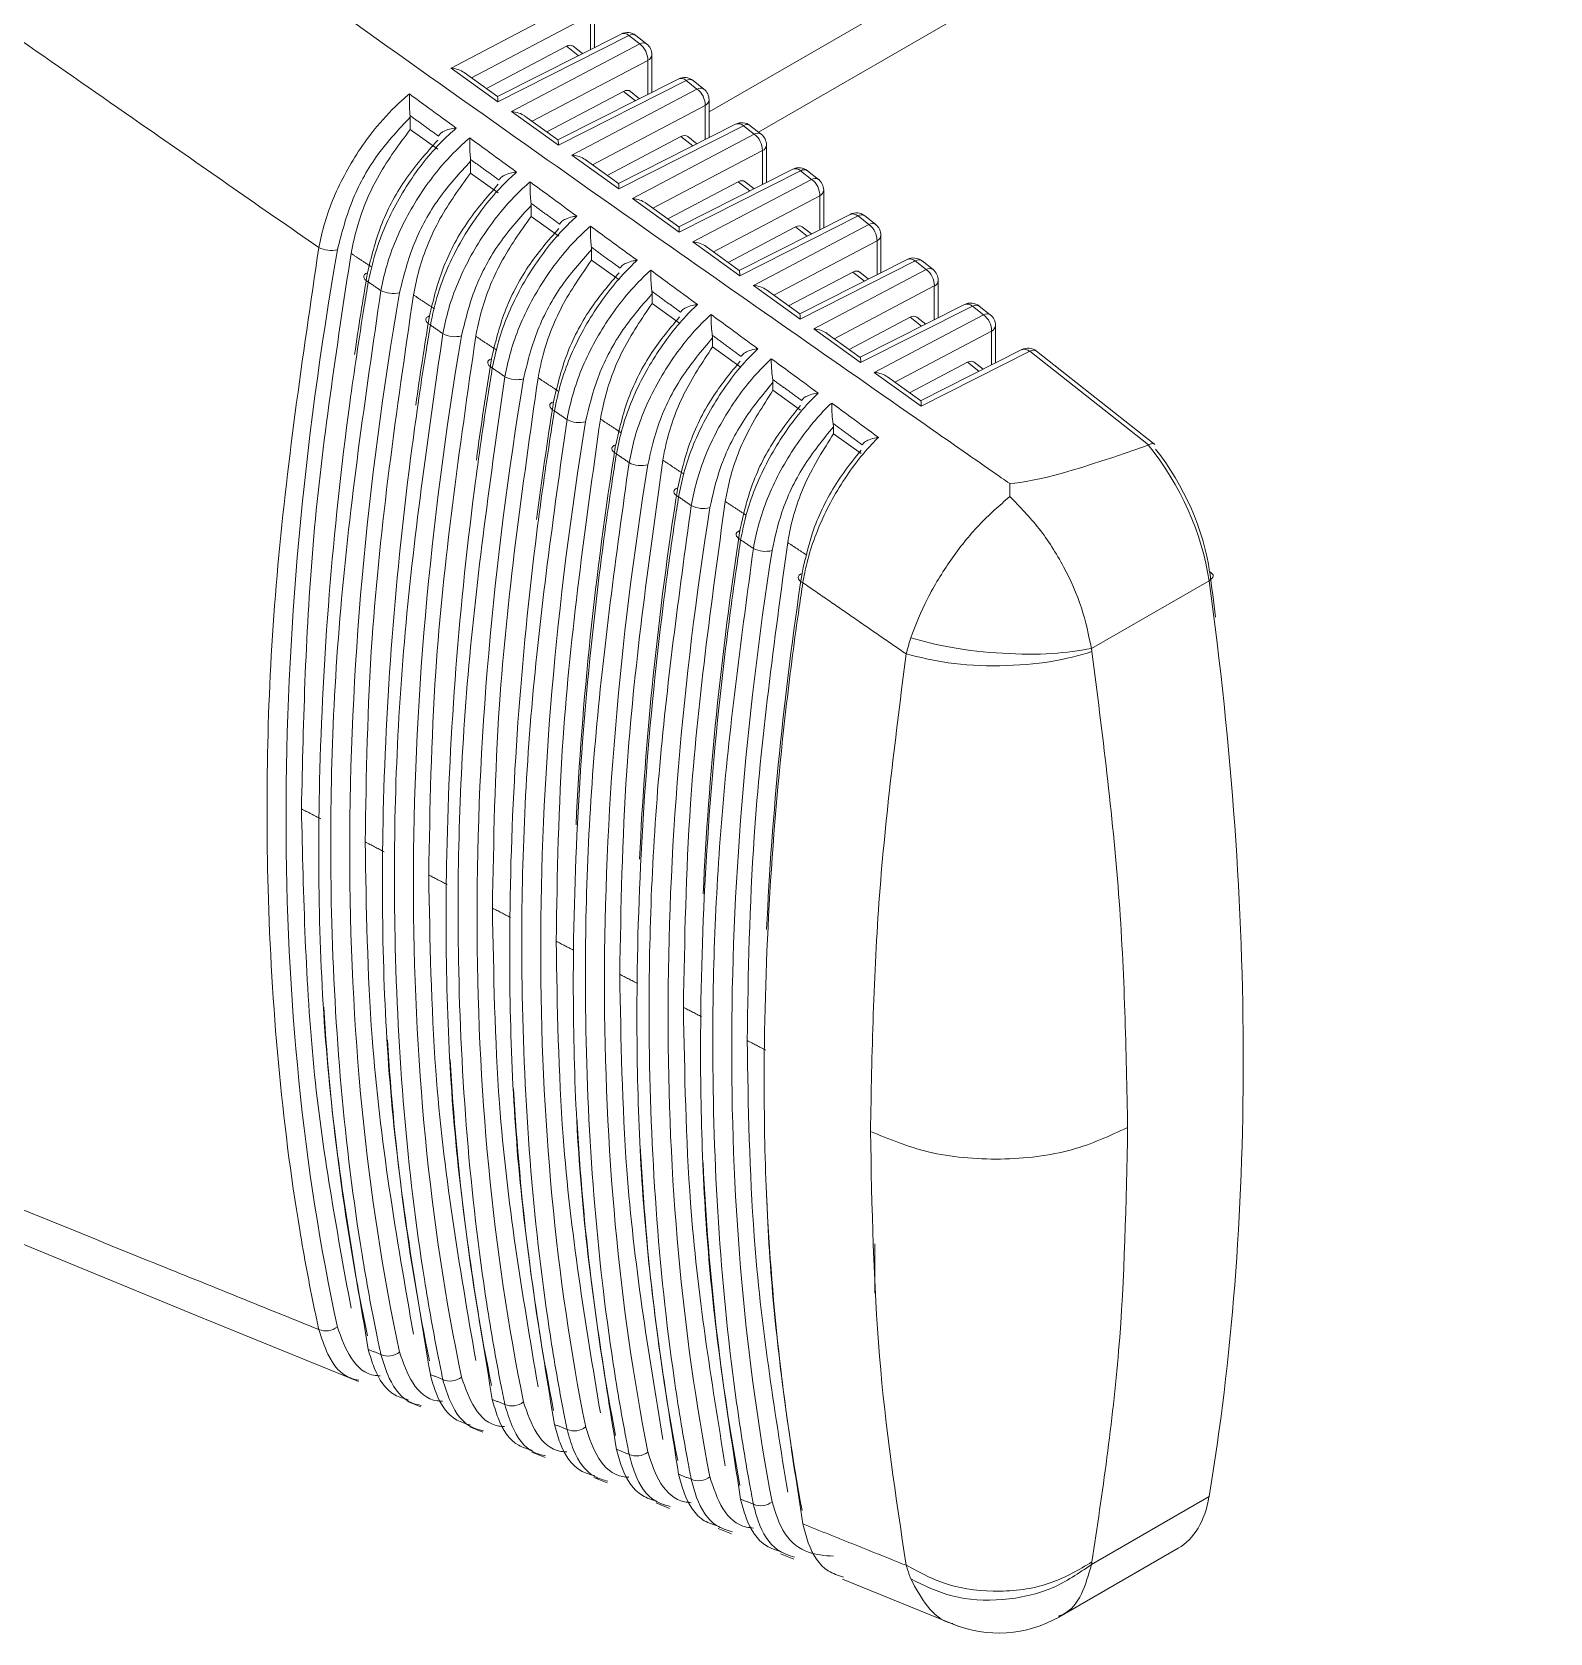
# Model space of a CAD drawing. Extents: x 2 to 136, y 1 to 99.
# Drawn here: x 17.004 to 18.105, y 10.064 to 11.225 of the extents above; entities that cross this region are included whole.
import ezdxf

# ---------------------------------------------------------------- set-up
doc = ezdxf.new("R2010")
doc.units = 0
doc.header["$MEASUREMENT"] = 0
doc.linetypes.add('SLD-Solid', pattern=[0])
doc.layers.add('OBJECT', color=7, linetype='CONTINUOUS')

msp = doc.modelspace()

# ---------------------------------------------------------------- linework, layer by layer
at = {"layer": 'OBJECT', "linetype": 'SLD-Solid', "lineweight": 15}
for p, q in [((17.4954, 11.1666), (20.1054, 12.6733)), ((17.5312, 11.152), (20.0813, 12.6241)), ((17.3083, 11.1984), (17.4036, 11.2486)), ((17.4123, 11.2134), (17.4123, 11.2408)), ((17.4095, 11.2368), (17.3232, 11.1913)), ((17.4095, 11.2119), (17.4095, 11.2368)), ((17.4316, 11.2231), (17.3419, 11.1778)), ((17.4373, 11.222), (17.3423, 11.1739)), ((17.3521, 11.1669), (17.4451, 11.2159)), ((17.4451, 11.2159), (17.4373, 11.222)), ((17.4501, 11.2159), (17.4423, 11.2221)), ((17.3919, 11.2142), (17.3339, 11.1836)), ((17.451, 11.204), (17.367, 11.1598)), ((17.4005, 11.2074), (17.3919, 11.2142)), ((17.4035, 11.2089), (17.3968, 11.2142)), ((17.451, 11.1792), (17.451, 11.204)), ((17.4539, 11.1807), (17.4539, 11.2081)), ((17.3423, 11.1739), (17.3083, 11.1984)), ((17.342, 11.1778), (17.3178, 11.1951)), ((17.4334, 11.1814), (17.3777, 11.1521)), ((17.4731, 11.1904), (17.3858, 11.1463)), ((17.4788, 11.1893), (17.3861, 11.1424)), ((17.396, 11.1353), (17.4866, 11.1832)), ((17.442, 11.1747), (17.4334, 11.1814)), ((17.445, 11.1762), (17.4384, 11.1815)), ((17.4866, 11.1832), (17.4788, 11.1893)), ((17.4916, 11.1832), (17.4838, 11.1893)), ((17.4925, 11.1713), (17.4109, 11.1282)), ((17.4925, 11.1466), (17.4925, 11.1713)), ((17.4954, 11.148), (17.4954, 11.1753)), ((17.2787, 11.1538), (17.2787, 11.1628)), ((17.3861, 11.1424), (17.3521, 11.1669)), ((17.3858, 11.1463), (17.3617, 11.1636)), ((17.5146, 11.1577), (17.4296, 11.1148)), ((17.2987, 11.1395), (17.2787, 11.1538)), ((17.475, 11.1487), (17.4216, 11.1205)), ((17.5203, 11.1566), (17.43, 11.1109)), ((17.4398, 11.1038), (17.5282, 11.1504)), ((17.4835, 11.142), (17.475, 11.1487)), ((17.4865, 11.1435), (17.4799, 11.1487)), ((17.5282, 11.1504), (17.5203, 11.1566)), ((17.5331, 11.1505), (17.5253, 11.1566)), ((17.43, 11.1109), (17.396, 11.1353)), ((17.5341, 11.1386), (17.4547, 11.0967)), ((17.5341, 11.1139), (17.5341, 11.1386)), ((17.537, 11.1153), (17.537, 11.1426)), ((17.3225, 11.1223), (17.3225, 11.1308)), ((17.4297, 11.1147), (17.4055, 11.1321)), ((17.5561, 11.125), (17.4735, 11.0832)), ((17.5618, 11.1239), (17.4738, 11.0794)), ((17.5697, 11.1177), (17.5618, 11.1239)), ((17.5747, 11.1177), (17.5668, 11.1239)), ((17.3425, 11.1079), (17.3225, 11.1223)), ((17.5165, 11.116), (17.4654, 11.089)), ((17.4836, 11.0723), (17.5697, 11.1177)), ((17.525, 11.1093), (17.5165, 11.116)), ((17.528, 11.1108), (17.5215, 11.116)), ((17.4738, 11.0794), (17.4398, 11.1038)), ((17.4735, 11.0832), (17.4494, 11.1006)), ((17.5756, 11.1058), (17.4986, 11.0652)), ((17.5756, 11.0812), (17.5756, 11.1058)), ((17.5785, 11.0826), (17.5785, 11.1099)), ((17.3664, 11.0908), (17.3664, 11.0988)), ((17.3864, 11.0764), (17.3664, 11.0908)), ((17.5976, 11.0923), (17.5173, 11.0517)), ((17.6034, 11.0912), (17.5176, 11.0478)), ((17.6113, 11.0849), (17.6034, 11.0912)), ((17.6162, 11.085), (17.6083, 11.0912)), ((17.5581, 11.0832), (17.5093, 11.0575)), ((17.5275, 11.0408), (17.6113, 11.0849)), ((17.5665, 11.0766), (17.5581, 11.0832)), ((17.5696, 11.0781), (17.563, 11.0833)), ((17.62, 11.05), (17.62, 11.0771)), ((17.4102, 11.0592), (17.4102, 11.0668)), ((17.5176, 11.0478), (17.4836, 11.0723)), ((17.5173, 11.0517), (17.4932, 11.069)), ((17.6172, 11.0731), (17.5424, 11.0337)), ((17.6172, 11.0485), (17.6172, 11.0731)), ((17.4302, 11.0449), (17.4102, 11.0592)), ((17.6391, 11.0596), (17.5612, 11.0202)), ((17.6449, 11.0585), (17.5615, 11.0163)), ((17.6528, 11.0522), (17.6449, 11.0585)), ((17.6578, 11.0523), (17.6498, 11.0585)), ((17.5996, 11.0505), (17.5531, 11.026)), ((17.5713, 11.0092), (17.6528, 11.0522)), ((17.608, 11.0439), (17.5996, 11.0505)), ((17.6111, 11.0454), (17.6046, 11.0505)), ((17.6616, 11.0173), (17.6616, 11.0444)), ((17.4541, 11.0277), (17.4541, 11.0348)), ((17.5615, 11.0163), (17.5275, 11.0408)), ((17.5612, 11.0202), (17.537, 11.0375)), ((17.6587, 11.0404), (17.5862, 11.0021)), ((17.6587, 11.0158), (17.6587, 11.0404)), ((17.474, 11.0134), (17.4541, 11.0277)), ((17.6806, 11.0269), (17.605, 10.9887)), ((17.6864, 11.0258), (17.6053, 10.9848)), ((17.6152, 10.9777), (17.6944, 11.0195)), ((17.6944, 11.0195), (17.6864, 11.0258)), ((17.6993, 11.0195), (17.6913, 11.0258)), ((17.6053, 10.9848), (17.5713, 11.0092)), ((17.6411, 11.0178), (17.5969, 10.9944)), ((17.7003, 11.0076), (17.6301, 10.9706)), ((17.6495, 11.0112), (17.6411, 11.0178)), ((17.6526, 11.0127), (17.6461, 11.0178)), ((17.7003, 10.9831), (17.7003, 11.0076)), ((17.7031, 10.9846), (17.7031, 11.0117)), ((17.4979, 10.9962), (17.4979, 11.0027)), ((17.5179, 10.9818), (17.4979, 10.9962)), ((17.605, 10.9886), (17.5809, 11.006)), ((17.6827, 10.985), (17.6408, 10.9629)), ((17.7221, 10.9942), (17.6488, 10.9571)), ((17.7279, 10.9931), (17.6492, 10.9533)), ((17.691, 10.9785), (17.6827, 10.985)), ((17.6941, 10.98), (17.6876, 10.9851)), ((17.7279, 10.9931), (17.8141, 10.9252)), ((17.8186, 10.9255), (17.7328, 10.9931)), ((17.6492, 10.9533), (17.6152, 10.9777)), ((17.6489, 10.9571), (17.6247, 10.9745)), ((17.5417, 10.9647), (17.5417, 10.9705)), ((17.5617, 10.9503), (17.5417, 10.9647)), ((17.5856, 10.9331), (17.5856, 10.9383)), ((17.6056, 10.9188), (17.5856, 10.9331)), ((17.7727, 10.7774), (17.8579, 10.8266)), ((17.6157, 10.3099), (17.6157, 10.3458)), ((17.2767, 10.2314), (17.2863, 10.2275)), ((17.3218, 10.213), (17.3314, 10.2091)), ((17.3669, 10.1946), (17.3765, 10.1907)), ((17.4119, 10.1762), (17.4216, 10.1723)), ((17.7727, 10.1132), (17.8579, 10.1624)), ((17.457, 10.1578), (17.4667, 10.1539)), ((17.5021, 10.1394), (17.5117, 10.1355)), ((17.7489, 10.075), (17.8356, 10.125)), ((17.5472, 10.121), (17.5568, 10.1171)), ((17.5922, 10.1026), (17.6764, 10.0683))]:
    msp.add_line(p, q, dxfattribs=at)
at = {"layer": 'OBJECT', "linetype": 'SLD-Solid', "lineweight": 15, "flags": 128}
for points in [[(17.2477, 11.0498), (17.2465, 11.0493), (17.2456, 11.0486), (17.2451, 11.0478), (17.245, 11.0469), (17.2452, 11.046), (17.2459, 11.0451), (17.247, 11.0441), (17.2483, 11.0433)], [(17.2927, 11.0187), (17.2914, 11.0181), (17.2905, 11.0174), (17.29, 11.0166), (17.2899, 11.0157), (17.2902, 11.0148), (17.2909, 11.0139), (17.2919, 11.013), (17.2933, 11.0121)], [(17.3376, 10.9875), (17.3364, 10.987), (17.3355, 10.9863), (17.335, 10.9855), (17.3349, 10.9846), (17.3352, 10.9836), (17.3358, 10.9827), (17.3369, 10.9818), (17.3382, 10.9809)], [(17.3826, 10.9564), (17.3814, 10.9558), (17.3805, 10.9551), (17.38, 10.9543), (17.3799, 10.9534), (17.3802, 10.9525), (17.3808, 10.9515), (17.3819, 10.9506), (17.3832, 10.9498)], [(17.4277, 10.9252), (17.4264, 10.9247), (17.4255, 10.924), (17.425, 10.9231), (17.4249, 10.9222), (17.4252, 10.9213), (17.4259, 10.9204), (17.4269, 10.9195), (17.4282, 10.9186)], [(17.4727, 10.8941), (17.4715, 10.8935), (17.4706, 10.8928), (17.47, 10.892), (17.4699, 10.8911), (17.4702, 10.8902), (17.4709, 10.8892), (17.4719, 10.8883), (17.4733, 10.8875)], [(17.5177, 10.863), (17.5165, 10.8624), (17.5156, 10.8617), (17.5151, 10.8609), (17.515, 10.86), (17.5153, 10.859), (17.5159, 10.8581), (17.517, 10.8572), (17.5183, 10.8563)], [(17.8579, 10.8266), (17.8591, 10.8274), (17.86, 10.8282), (17.8606, 10.8291), (17.8609, 10.83), (17.8608, 10.8309), (17.8603, 10.8317), (17.8595, 10.8324), (17.8584, 10.833)], [(17.5628, 10.8319), (17.5616, 10.8313), (17.5607, 10.8306), (17.5602, 10.8298), (17.56, 10.8289), (17.5603, 10.8279), (17.561, 10.8269), (17.562, 10.826), (17.5634, 10.8252)], [(16.9379, 10.3702), (17.123, 10.2941), (17.2412, 10.2459)]]:
    msp.add_lwpolyline(points, dxfattribs=at)
at = {"layer": 'OBJECT', "linetype": 'SLD-Solid', "lineweight": 15}
for centre, radius, start, end in [((17.4361, 11.2142), 0.01, 51.7639, 116.8224), ((17.4336, 11.2182), 0.00536, 45.9547, 112.0925), ((17.4398, 11.2182), 0.00458, 57.7585, 123.2685), ((17.4476, 11.2121), 0.00458, 57.7634, 123.2636), ((17.4361, 11.204), 0.0149, 359.9852, 52.9408), ((17.4439, 11.2081), 0.01, 0, 51.7639), ((17.449, 11.2085), 0.00492, 294.4, 354.9528), ((17.4776, 11.1815), 0.01, 51.7639, 116.8224), ((17.4751, 11.1855), 0.00536, 45.9297, 112.119), ((17.4813, 11.1855), 0.00458, 57.7507, 123.2735), ((17.4892, 11.1793), 0.00458, 57.7615, 123.2627), ((17.4777, 11.1713), 0.0149, 359.9835, 52.9415), ((17.4854, 11.1753), 0.01, 0, 51.7639), ((17.4905, 11.1758), 0.00492, 294.3989, 354.9527), ((17.5191, 11.1488), 0.01, 51.7639, 116.8224), ((17.5166, 11.1527), 0.00536, 45.9355, 112.1132), ((17.5229, 11.1528), 0.00458, 57.7615, 123.2627), ((17.5307, 11.1466), 0.00458, 57.7594, 123.2676), ((17.5192, 11.1386), 0.0149, 359.9834, 52.9426), ((17.527, 11.1426), 0.01, 0, 51.7639), ((17.5321, 11.143), 0.00492, 294.4, 354.9528), ((17.5606, 11.1161), 0.01, 51.7639, 116.8224), ((17.5581, 11.12), 0.00536, 45.9472, 112.1), ((17.5644, 11.1201), 0.00458, 57.7486, 123.2784), ((17.5722, 11.1138), 0.00458, 57.7601, 123.2627), ((17.5608, 11.1058), 0.0149, 359.9835, 52.9415), ((17.5685, 11.1099), 0.01, 0, 51.7639), ((17.5736, 11.1103), 0.00492, 294.3997, 354.9519), ((17.6021, 11.0834), 0.01, 51.7639, 116.8224), ((17.5996, 11.0873), 0.00536, 45.9557, 112.093), ((17.6059, 11.0874), 0.00458, 57.7615, 123.2627), ((17.6138, 11.0811), 0.00458, 57.7594, 123.2676), ((17.6023, 11.0731), 0.0149, 359.9843, 52.9417), ((17.61, 11.0771), 0.01, 0, 51.7639), ((17.6151, 11.0776), 0.00492, 294.4, 354.9528), ((17.2214, 11.0856), 0.0195, 242.4832, 283.3558), ((17.6436, 11.0507), 0.01, 51.7639, 116.8224), ((17.6411, 11.0546), 0.00536, 45.9274, 112.1213), ((17.6474, 11.0547), 0.00458, 57.7507, 123.2735), ((17.6553, 11.0484), 0.00458, 57.7615, 123.2627), ((17.6439, 11.0404), 0.0149, 359.9828, 52.9432), ((17.6516, 11.0444), 0.01, 0, 51.7639), ((17.6567, 11.0448), 0.00492, 294.3949, 354.9579), ((17.2663, 11.0543), 0.0194, 242.5077, 283.5828), ((17.6851, 11.018), 0.01, 51.7639, 116.8224), ((17.6826, 11.0219), 0.00536, 45.9355, 112.1132), ((17.6889, 11.0219), 0.00458, 57.7615, 123.2627), ((17.6969, 11.0156), 0.00458, 57.7486, 123.2784), ((17.6854, 11.0076), 0.0149, 359.9835, 52.9415), ((17.6931, 11.0117), 0.01, 0, 51.7639), ((17.6982, 11.0121), 0.00492, 294.3989, 354.9527), ((17.3113, 11.023), 0.0194, 242.5362, 283.8069), ((17.7266, 10.9853), 0.01, 51.7639, 116.8224), ((17.7241, 10.989), 0.00551, 46.9755, 111.0717), ((17.7304, 10.9891), 0.00473, 58.9325, 122.0945), ((17.3562, 10.9917), 0.0193, 242.5699, 284.0279), ((17.4012, 10.9605), 0.0192, 242.5961, 284.2537), ((17.4462, 10.9292), 0.0191, 242.624, 284.4818), ((17.4912, 10.898), 0.019, 242.6541, 284.7043), ((17.5362, 10.8668), 0.0189, 242.686, 284.9271), ((17.2176, 10.2958), 0.0132, 246.6336, 308.8045), ((17.2626, 10.2776), 0.0133, 246.6047, 308.631), ((17.3076, 10.2595), 0.0133, 246.5728, 308.4583), ((17.3526, 10.2415), 0.0133, 246.5403, 308.2841), ((17.3977, 10.2234), 0.0133, 246.5054, 308.1141), ((17.4427, 10.2053), 0.0134, 246.4762, 307.9345), ((17.4878, 10.1873), 0.0134, 246.4411, 307.7619), ((17.5329, 10.1692), 0.0134, 246.4086, 307.5848), ((17.7054, 10.1518), 0.0883, 247.7532, 299.7061)]:
    msp.add_arc(centre, radius, start, end, dxfattribs=at)
for centre, major_axis, ratio, start_param, end_param in [((17.3915, 11.2057), (0.00494, 0.00879), 0.568104, 6.194257, 7.004066), ((17.307, 11.1906), (0.0141, -0.001), 0.559485, 0.734923, 1.521949), ((17.433, 11.173), (0.00494, 0.00879), 0.568104, 6.194257, 7.004066), ((17.341, 11.1661), (0.0009, 0.0117), 0.071971, 5.452479, 6.239505), ((17.3509, 11.1591), (0.0141, -0.001), 0.559485, 0.734923, 1.521949), ((17.3849, 11.1346), (0.0009, 0.0117), 0.071971, 5.452479, 6.239505), ((17.4746, 11.1402), (0.00494, 0.00879), 0.568104, 6.194257, 7.004066), ((17.3947, 11.1275), (0.0141, -0.001), 0.559485, 0.734923, 1.521949), ((17.4287, 11.1031), (0.0009, 0.0117), 0.071971, 5.452479, 6.239505), ((17.5161, 11.1075), (0.00494, 0.00879), 0.568104, 6.194257, 7.004066), ((17.4386, 11.096), (0.0141, -0.001), 0.559485, 0.734923, 1.521949), ((17.4726, 11.0716), (0.0009, 0.0117), 0.071971, 5.452479, 6.239505), ((17.5576, 11.0748), (0.00494, 0.00879), 0.568104, 6.194257, 7.004066), ((18.7704, 11.5522), (1.1233, 1.9121), 0.582398, 2.143158, 2.577949), ((17.4824, 11.0645), (0.0141, -0.001), 0.559485, 0.734923, 1.521949), ((18.766, 11.5564), (1.094, 1.9283), 0.572321, 2.13731, 2.167496), ((17.5164, 11.04), (0.0009, 0.0117), 0.071971, 5.452479, 6.239505), ((17.5992, 11.042), (0.00494, 0.00879), 0.568104, 6.194257, 7.004066), ((18.8143, 11.5269), (1.1217, 1.9093), 0.582398, 2.146521, 2.574586), ((17.5262, 11.033), (0.0141, -0.001), 0.559485, 0.734923, 1.521949), ((18.8099, 11.5311), (1.0924, 1.9255), 0.572321, 2.140675, 2.173857), ((17.5602, 11.0085), (0.0009, 0.0117), 0.071971, 5.452479, 6.239505), ((17.6407, 11.0093), (0.00494, 0.00879), 0.568104, 6.194257, 7.004066), ((17.5701, 11.0014), (0.0141, -0.001), 0.559485, 0.734923, 1.521949), ((18.8581, 11.5016), (1.12, 1.9065), 0.582398, 2.149892, 2.571215), ((18.8537, 11.5058), (1.0908, 1.9226), 0.572321, 2.144048, 2.18183), ((17.6041, 10.977), (0.0009, 0.0117), 0.071971, 5.452479, 6.239505), ((17.6823, 10.9766), (0.00494, 0.00879), 0.568104, 6.194257, 7.004066), ((18.902, 11.4763), (1.1184, 1.9037), 0.582398, 2.153271, 2.567836), ((17.6139, 10.9699), (0.0141, -0.001), 0.559485, 0.734923, 1.521949), ((18.8976, 11.4805), (1.0892, 1.9198), 0.572321, 2.147429, 2.191507), ((17.6479, 10.9455), (0.0009, 0.0117), 0.071971, 5.452479, 6.239505), ((18.9458, 11.451), (1.1167, 1.9009), 0.582398, 2.156658, 2.564449), ((18.9414, 11.4552), (1.0876, 1.917), 0.572321, 2.150818, 2.29594), ((19.3083, 11.7425), (1.6104, 0.8416), 0.051024, 3.256373, 3.497487), ((17.7785, 10.8594), (-0.0558, 0.1063), 0.548821, 4.130778, 5.067399), ((17.7859, 10.8632), (-0.0508, 0.0976), 0.546171, 4.132561, 5.054095), ((18.9897, 11.4257), (1.1151, 1.898), 0.582398, 2.160053, 2.561054), ((18.9852, 11.4299), (1.086, 1.9142), 0.572321, 2.154215, 2.296337), ((19.0335, 11.4004), (1.1135, 1.8952), 0.582398, 2.163457, 2.55765), ((19.0291, 11.4046), (1.0844, 1.9113), 0.572321, 2.15762, 2.296908), ((19.0773, 11.375), (1.1118, 1.8924), 0.582398, 2.166868, 2.554239), ((16.3828, 11.4492), (-1.0353, 1.9881), 0.546171, 4.115838, 4.132561), ((19.0729, 11.3792), (1.0828, 1.9085), 0.572321, 2.161034, 2.297801), ((16.3754, 11.4453), (-1.0403, 1.9967), 0.546312, 3.768959, 4.132467), ((18.766, 11.5564), (1.094, 1.9283), 0.572321, 2.422794, 2.566341), ((18.8099, 11.5311), (1.0924, 1.9255), 0.572321, 2.422791, 2.562976), ((18.8537, 11.5058), (1.0908, 1.9226), 0.572321, 2.417411, 2.559603), ((18.8976, 11.4805), (1.0892, 1.9198), 0.572321, 2.415917, 2.556222), ((18.9414, 11.4552), (1.0876, 1.917), 0.572321, 2.414283, 2.552833), ((18.9852, 11.4299), (1.086, 1.9142), 0.572321, 2.412602, 2.549436), ((19.0291, 11.4046), (1.0844, 1.9113), 0.572321, 2.405638, 2.546031), ((19.0729, 11.3792), (1.0828, 1.9085), 0.572321, 2.400985, 2.542617), ((17.7785, 10.2306), (-0.0558, 0.1063), 0.548821, 3.163545, 3.76727)]:
    msp.add_ellipse(centre, major_axis=major_axis, ratio=ratio, start_param=start_param, end_param=end_param, dxfattribs=at)
for points, knots in [([(16.9161, 11.2744), (16.9735, 11.2344), (17.0722, 11.1657), (17.171, 11.097), (17.2124, 11.0682)], [0, 0, 0, 0, 0.58145, 1, 1, 1, 1]), ([(17.7134, 10.8971), (17.7093, 10.8999), (17.6888, 10.9142), (17.6029, 10.9741), (17.4376, 11.0895), (17.2901, 11.1942), (17.2075, 11.2529)], [0, 0, 0, 0, 0.024148, 0.120739, 0.507103, 1, 1, 1, 1]), ([(17.2124, 11.0682), (17.2137, 11.0742), (17.2176, 11.0922), (17.231, 11.1234), (17.2514, 11.1536), (17.2681, 11.1712), (17.2763, 11.1781), (17.2782, 11.1796)], [0, 0, 0, 0, 0.147377, 0.444497, 0.741155, 0.940222, 1, 1, 1, 1]), ([(17.2786, 11.164), (17.2785, 11.165), (17.2783, 11.1672), (17.2781, 11.1716), (17.2781, 11.1759), (17.2781, 11.1785), (17.2782, 11.1796), (17.2782, 11.1796)], [0, 0, 0, 0, 0.192784, 0.429644, 0.749307, 0.992251, 1, 1, 1, 1]), ([(17.2782, 11.1796), (17.2828, 11.1762), (17.2941, 11.168), (17.3054, 11.1597), (17.3121, 11.1549)], [0, 0, 0, 0, 0.412558, 1, 1, 1, 1]), ([(17.2787, 11.1628), (17.2706, 11.1542), (17.2545, 11.1371), (17.2351, 11.1026), (17.2291, 11.079), (17.2259, 11.0666)], [0, 0, 0, 0, 0.320863, 0.641682, 1, 1, 1, 1]), ([(17.2786, 11.164), (17.2786, 11.164), (17.2787, 11.1636), (17.2787, 11.1632), (17.2787, 11.1628)], [0, 0, 0, 0, 0.020415, 1, 1, 1, 1]), ([(17.2787, 11.1538), (17.2707, 11.1431), (17.2548, 11.1218), (17.2412, 11.0896), (17.2372, 11.0708), (17.2358, 11.064)], [0, 0, 0, 0, 0.390005, 0.779955, 1, 1, 1, 1]), ([(17.2477, 11.0498), (17.2504, 11.0611), (17.2558, 11.0837), (17.274, 11.1184), (17.2903, 11.1367), (17.2987, 11.1461)], [0, 0, 0, 0, 0.327832, 0.655734, 1, 1, 1, 1]), ([(17.3121, 11.1549), (17.3102, 11.1533), (17.3039, 11.1477), (17.2889, 11.132), (17.2696, 11.1043), (17.2546, 11.0713), (17.2501, 11.0513), (17.2483, 11.0433)], [0, 0, 0, 0, 0.059552, 0.208065, 0.505163, 0.802607, 1, 1, 1, 1]), ([(17.2574, 11.037), (17.2587, 11.043), (17.2625, 11.061), (17.2758, 11.0922), (17.2959, 11.1221), (17.3123, 11.1394), (17.32, 11.1461), (17.3219, 11.1477)], [0, 0, 0, 0, 0.148954, 0.44926, 0.7491, 0.940502, 1, 1, 1, 1]), ([(17.3121, 11.1549), (17.312, 11.1549), (17.3104, 11.1548), (17.3071, 11.1542), (17.3032, 11.1528), (17.3004, 11.151), (17.2996, 11.1497), (17.2992, 11.149)], [0, 0, 0, 0, 0.007981, 0.299102, 0.602917, 0.800707, 1, 1, 1, 1]), ([(17.3225, 11.1321), (17.3224, 11.1332), (17.3221, 11.1355), (17.3219, 11.1399), (17.3218, 11.1441), (17.3219, 11.1467), (17.3219, 11.1477), (17.3219, 11.1477)], [0, 0, 0, 0, 0.197186, 0.440794, 0.768921, 0.992186, 1, 1, 1, 1]), ([(17.3219, 11.1477), (17.3265, 11.1443), (17.3379, 11.1361), (17.3492, 11.1278), (17.3558, 11.1229)], [0, 0, 0, 0, 0.412524, 1, 1, 1, 1]), ([(17.3225, 11.1308), (17.3145, 11.1222), (17.2985, 11.1048), (17.2797, 11.0706), (17.2739, 11.0474), (17.2709, 11.0354)], [0, 0, 0, 0, 0.324748, 0.649449, 1, 1, 1, 1]), ([(17.3558, 11.1229), (17.354, 11.1213), (17.3477, 11.1156), (17.3329, 11.0998), (17.3137, 11.0719), (17.2992, 11.0393), (17.2949, 11.0197), (17.2933, 11.0121)], [0, 0, 0, 0, 0.059276, 0.209421, 0.509831, 0.810599, 1, 1, 1, 1]), ([(17.3225, 11.1321), (17.3225, 11.1321), (17.3225, 11.1317), (17.3225, 11.1312), (17.3225, 11.1308)], [0, 0, 0, 0, 0.098574, 1, 1, 1, 1]), ([(17.3558, 11.1229), (17.3558, 11.1229), (17.3542, 11.1228), (17.351, 11.1223), (17.3472, 11.1209), (17.3443, 11.1191), (17.3435, 11.1178), (17.3431, 11.1172)], [0, 0, 0, 0, 0.008059, 0.282723, 0.5938, 0.796114, 1, 1, 1, 1]), ([(17.3225, 11.1223), (17.3147, 11.1115), (17.2989, 11.0899), (17.286, 11.0582), (17.2823, 11.0401), (17.281, 11.0339)], [0, 0, 0, 0, 0.397555, 0.795054, 1, 1, 1, 1]), ([(17.2927, 11.0187), (17.2953, 11.0299), (17.3007, 11.0525), (17.3186, 11.0869), (17.3345, 11.105), (17.3425, 11.1141)], [0, 0, 0, 0, 0.331872, 0.663816, 1, 1, 1, 1]), ([(17.3023, 11.0058), (17.3036, 11.0118), (17.3075, 11.0298), (17.3206, 11.061), (17.3404, 11.0905), (17.3564, 11.1077), (17.3638, 11.1142), (17.3656, 11.1158)], [0, 0, 0, 0, 0.150604, 0.454245, 0.75741, 0.940779, 1, 1, 1, 1]), ([(17.3663, 11.1003), (17.3662, 11.1013), (17.3659, 11.1037), (17.3657, 11.1082), (17.3656, 11.1123), (17.3656, 11.1148), (17.3656, 11.1157), (17.3656, 11.1158)], [0, 0, 0, 0, 0.201833, 0.452548, 0.789383, 0.992118, 1, 1, 1, 1]), ([(17.3656, 11.1158), (17.3703, 11.1124), (17.3816, 11.1041), (17.3929, 11.0958), (17.3995, 11.091)], [0, 0, 0, 0, 0.412499, 1, 1, 1, 1]), ([(17.3663, 11.1003), (17.3663, 11.1002), (17.3664, 11.0997), (17.3664, 11.0992), (17.3664, 11.0988)], [0, 0, 0, 0, 0.161904, 1, 1, 1, 1]), ([(17.3664, 11.0988), (17.3584, 11.09), (17.3425, 11.0725), (17.3242, 11.0385), (17.3187, 11.0158), (17.3159, 11.0042)], [0, 0, 0, 0, 0.328834, 0.657618, 1, 1, 1, 1]), ([(17.3664, 11.0908), (17.3586, 11.0799), (17.3431, 11.058), (17.3309, 11.027), (17.3273, 11.0094), (17.3262, 11.0039)], [0, 0, 0, 0, 0.405542, 0.811028, 1, 1, 1, 1]), ([(17.3995, 11.091), (17.3978, 11.0894), (17.3915, 11.0836), (17.3768, 11.0676), (17.3579, 11.0395), (17.3439, 11.0072), (17.3398, 10.9881), (17.3382, 10.9809)], [0, 0, 0, 0, 0.059002, 0.210856, 0.514734, 0.818981, 1, 1, 1, 1]), ([(17.3995, 11.091), (17.3995, 11.091), (17.3984, 11.0909), (17.3955, 11.0905), (17.3917, 11.0892), (17.3884, 11.0873), (17.3874, 11.0859), (17.387, 11.0853)], [0, 0, 0, 0, 0.008151, 0.206913, 0.537757, 0.791264, 1, 1, 1, 1]), ([(17.3376, 10.9875), (17.3403, 10.9988), (17.3456, 11.0213), (17.3632, 11.0553), (17.3787, 11.0732), (17.3864, 11.0821)], [0, 0, 0, 0, 0.336122, 0.672317, 1, 1, 1, 1]), ([(17.3473, 10.9746), (17.3486, 10.9806), (17.3524, 10.9986), (17.3655, 11.0298), (17.385, 11.059), (17.4005, 11.0759), (17.4076, 11.0822), (17.4093, 11.0838)], [0, 0, 0, 0, 0.152334, 0.459462, 0.76611, 0.941054, 1, 1, 1, 1]), ([(17.4101, 11.0684), (17.41, 11.0695), (17.4097, 11.0719), (17.4094, 11.0764), (17.4093, 11.0805), (17.4093, 11.0829), (17.4093, 11.0838), (17.4093, 11.0838)], [0, 0, 0, 0, 0.206755, 0.464931, 0.810733, 0.99205, 1, 1, 1, 1]), ([(17.4093, 11.0838), (17.414, 11.0804), (17.4253, 11.0721), (17.4366, 11.0638), (17.4433, 11.059)], [0, 0, 0, 0, 0.412461, 1, 1, 1, 1]), ([(17.2124, 10.2836), (17.2114, 10.2884), (17.2063, 10.3121), (17.1874, 10.4139), (17.1716, 10.5881), (17.1771, 10.8283), (17.2006, 10.9883), (17.2124, 11.0682)], [0, 0, 0, 0, 0.020664, 0.103331, 0.434809, 0.717404, 1, 1, 1, 1]), ([(17.4102, 11.0668), (17.4023, 11.0579), (17.3865, 11.0401), (17.3689, 11.0064), (17.3635, 10.9842), (17.3609, 10.973)], [0, 0, 0, 0, 0.333137, 0.666223, 1, 1, 1, 1]), ([(17.4101, 11.0684), (17.4101, 11.0683), (17.4102, 11.0678), (17.4102, 11.0672), (17.4102, 11.0668)], [0, 0, 0, 0, 0.214236, 1, 1, 1, 1]), ([(17.1998, 10.6612), (17.2013, 10.7264), (17.2043, 10.8567), (17.2253, 10.995), (17.2358, 11.064)], [0, 0, 0, 0, 0.500491, 1, 1, 1, 1]), ([(17.4102, 11.0592), (17.4026, 11.0482), (17.3873, 11.0262), (17.3757, 10.9957), (17.3724, 10.9788), (17.3714, 10.9738)], [0, 0, 0, 0, 0.414011, 0.827965, 1, 1, 1, 1]), ([(17.4433, 11.059), (17.4415, 11.0574), (17.4353, 11.0515), (17.4208, 11.0353), (17.402, 11.007), (17.3886, 10.9751), (17.3846, 10.9565), (17.3832, 10.9498)], [0, 0, 0, 0, 0.058731, 0.212374, 0.519887, 0.827778, 1, 1, 1, 1]), ([(17.4433, 11.059), (17.4432, 11.059), (17.4422, 11.0589), (17.4395, 11.0585), (17.4357, 11.0573), (17.4323, 11.0554), (17.4313, 11.054), (17.4309, 11.0533)], [0, 0, 0, 0, 0.008233, 0.187014, 0.525643, 0.786196, 1, 1, 1, 1]), ([(17.2483, 11.0433), (17.2473, 11.0374), (17.2424, 11.0079), (17.2241, 10.8846), (17.2091, 10.6943), (17.2149, 10.4642), (17.2372, 10.3342), (17.2483, 10.2691)], [0, 0, 0, 0, 0.020946, 0.104745, 0.44076, 0.72038, 1, 1, 1, 1]), ([(17.3826, 10.9564), (17.3853, 10.9676), (17.3905, 10.9902), (17.4078, 11.0237), (17.4229, 11.0414), (17.4302, 11.05)], [0, 0, 0, 0, 0.340602, 0.681277, 1, 1, 1, 1]), ([(17.3924, 10.9435), (17.3936, 10.9494), (17.3974, 10.9674), (17.4104, 10.9986), (17.4295, 11.0275), (17.4447, 11.0441), (17.4513, 11.0502), (17.4531, 11.0518)], [0, 0, 0, 0, 0.154143, 0.464926, 0.775222, 0.941326, 1, 1, 1, 1]), ([(17.4539, 11.0365), (17.4538, 11.0376), (17.4535, 11.04), (17.4532, 11.0447), (17.4531, 11.0487), (17.4531, 11.051), (17.4531, 11.0517), (17.4531, 11.0518)], [0, 0, 0, 0, 0.211945, 0.477994, 0.832959, 0.991973, 1, 1, 1, 1]), ([(17.4531, 11.0518), (17.4577, 11.0484), (17.469, 11.0401), (17.4803, 11.0318), (17.487, 11.0269)], [0, 0, 0, 0, 0.41243, 1, 1, 1, 1]), ([(17.2574, 10.2655), (17.2564, 10.2702), (17.2514, 10.294), (17.2328, 10.3961), (17.2177, 10.5686), (17.2236, 10.8044), (17.2461, 10.9595), (17.2574, 11.037)], [0, 0, 0, 0, 0.021019, 0.105106, 0.44228, 0.72114, 1, 1, 1, 1]), ([(17.246, 10.6372), (17.2468, 10.686), (17.2491, 10.814), (17.2688, 10.9499), (17.281, 11.0339)], [0, 0, 0, 0, 0.38188, 1, 1, 1, 1]), ([(17.4541, 11.0348), (17.4462, 11.0257), (17.4306, 11.0077), (17.4135, 10.9743), (17.4084, 10.9525), (17.4059, 10.9419)], [0, 0, 0, 0, 0.337675, 0.675297, 1, 1, 1, 1]), ([(17.4539, 11.0365), (17.454, 11.0364), (17.454, 11.0358), (17.454, 11.0352), (17.4541, 11.0348)], [0, 0, 0, 0, 0.257499, 1, 1, 1, 1]), ([(17.4541, 11.0277), (17.4465, 11.0166), (17.4314, 10.9943), (17.4206, 10.9645), (17.4175, 10.9482), (17.4166, 10.9439)], [0, 0, 0, 0, 0.423013, 0.845962, 1, 1, 1, 1]), ([(17.487, 11.0269), (17.4853, 11.0253), (17.4792, 11.0194), (17.4647, 11.003), (17.4462, 10.9745), (17.4333, 10.9431), (17.4295, 10.9249), (17.4282, 10.9186)], [0, 0, 0, 0, 0.058464, 0.213982, 0.525308, 0.837022, 1, 1, 1, 1]), ([(17.4374, 10.9123), (17.4386, 10.9182), (17.4423, 10.9362), (17.4553, 10.9674), (17.4741, 10.9959), (17.4888, 11.0123), (17.4951, 11.0181), (17.4968, 11.0197)], [0, 0, 0, 0, 0.156042, 0.470659, 0.784781, 0.941595, 1, 1, 1, 1]), ([(17.487, 11.0269), (17.4869, 11.0269), (17.4861, 11.0268), (17.4834, 11.0264), (17.4797, 11.0253), (17.4763, 11.0234), (17.4752, 11.022), (17.4747, 11.0214)], [0, 0, 0, 0, 0.00834, 0.166408, 0.512973, 0.78086, 1, 1, 1, 1]), ([(17.4977, 11.0046), (17.4976, 11.0057), (17.4973, 11.0082), (17.4969, 11.0129), (17.4968, 11.0168), (17.4968, 11.0191), (17.4968, 11.0197), (17.4968, 11.0197)], [0, 0, 0, 0, 0.217462, 0.491763, 0.856162, 0.991897, 1, 1, 1, 1]), ([(17.4968, 11.0197), (17.5015, 11.0163), (17.5128, 11.008), (17.5241, 10.9997), (17.5307, 10.9948)], [0, 0, 0, 0, 0.412395, 1, 1, 1, 1]), ([(17.2933, 11.0121), (17.2923, 11.0062), (17.2875, 10.9768), (17.2695, 10.8536), (17.2552, 10.6658), (17.2613, 10.4405), (17.2826, 10.3142), (17.2933, 10.251)], [0, 0, 0, 0, 0.021311, 0.106568, 0.448432, 0.724216, 1, 1, 1, 1]), ([(17.4277, 10.9252), (17.4303, 10.9365), (17.4354, 10.959), (17.4524, 10.9921), (17.4671, 11.0097), (17.474, 11.0179)], [0, 0, 0, 0, 0.345326, 0.690724, 1, 1, 1, 1]), ([(17.3023, 10.2474), (17.3014, 10.2521), (17.2965, 10.276), (17.2782, 10.3783), (17.2639, 10.5491), (17.27, 10.7805), (17.2916, 10.9307), (17.3023, 11.0058)], [0, 0, 0, 0, 0.021386, 0.106942, 0.450009, 0.725004, 1, 1, 1, 1]), ([(17.2921, 10.6132), (17.293, 10.662), (17.2952, 10.788), (17.3144, 10.9219), (17.3262, 11.0039)], [0, 0, 0, 0, 0.387367, 1, 1, 1, 1]), ([(17.4979, 11.0027), (17.4901, 10.9935), (17.4746, 10.9752), (17.4581, 10.9422), (17.4533, 10.9209), (17.451, 10.9107)], [0, 0, 0, 0, 0.342466, 0.684876, 1, 1, 1, 1]), ([(17.4979, 10.9962), (17.4905, 10.985), (17.4756, 10.9625), (17.4655, 10.9333), (17.4625, 10.9177), (17.4619, 10.914)], [0, 0, 0, 0, 0.4326, 0.86514, 1, 1, 1, 1]), ([(17.5307, 10.9948), (17.5291, 10.9932), (17.523, 10.9873), (17.5087, 10.9707), (17.4904, 10.942), (17.478, 10.911), (17.4744, 10.8933), (17.4733, 10.8875)], [0, 0, 0, 0, 0.058197, 0.215686, 0.531014, 0.846742, 1, 1, 1, 1]), ([(17.4977, 11.0046), (17.4978, 11.0044), (17.4979, 11.0037), (17.4979, 11.0031), (17.4979, 11.0027)], [0, 0, 0, 0, 0.29357, 1, 1, 1, 1]), ([(17.5307, 10.9948), (17.5307, 10.9948), (17.5299, 10.9948), (17.5274, 10.9944), (17.5237, 10.9933), (17.5202, 10.9914), (17.5191, 10.99), (17.5186, 10.9893)], [0, 0, 0, 0, 0.008435, 0.145045, 0.499687, 0.77523, 1, 1, 1, 1]), ([(17.4727, 10.8941), (17.4753, 10.9054), (17.4804, 10.9279), (17.4971, 10.9605), (17.5113, 10.9778), (17.5179, 10.9858)], [0, 0, 0, 0, 0.350316, 0.700706, 1, 1, 1, 1]), ([(17.4824, 10.8811), (17.4837, 10.8871), (17.4873, 10.905), (17.5002, 10.9362), (17.5187, 10.9644), (17.533, 10.9804), (17.5389, 10.986), (17.5405, 10.9876)], [0, 0, 0, 0, 0.158036, 0.476676, 0.794816, 0.94186, 1, 1, 1, 1]), ([(17.5416, 10.9726), (17.5414, 10.9737), (17.541, 10.9763), (17.5407, 10.9811), (17.5405, 10.9849), (17.5405, 10.9871), (17.5405, 10.9876), (17.5405, 10.9876)], [0, 0, 0, 0, 0.22327, 0.506267, 0.88029, 0.991786, 1, 1, 1, 1]), ([(17.5405, 10.9876), (17.5452, 10.9842), (17.5565, 10.9759), (17.5678, 10.9676), (17.5744, 10.9627)], [0, 0, 0, 0, 0.412358, 1, 1, 1, 1]), ([(17.3382, 10.9809), (17.3373, 10.9751), (17.3325, 10.9456), (17.3149, 10.8225), (17.3014, 10.6373), (17.3076, 10.4167), (17.328, 10.2942), (17.3382, 10.2329)], [0, 0, 0, 0, 0.021688, 0.108455, 0.456373, 0.728186, 1, 1, 1, 1]), ([(17.3473, 10.2292), (17.3464, 10.234), (17.3415, 10.2579), (17.3237, 10.3605), (17.31, 10.5296), (17.3165, 10.7567), (17.337, 10.902), (17.3473, 10.9746)], [0, 0, 0, 0, 0.021766, 0.108843, 0.45801, 0.729005, 1, 1, 1, 1]), ([(17.3383, 10.5892), (17.3392, 10.638), (17.3413, 10.7621), (17.36, 10.8939), (17.3714, 10.9738)], [0, 0, 0, 0, 0.393082, 1, 1, 1, 1]), ([(17.5416, 10.9726), (17.5416, 10.9724), (17.5417, 10.9717), (17.5417, 10.971), (17.5417, 10.9705)], [0, 0, 0, 0, 0.324157, 1, 1, 1, 1]), ([(17.5417, 10.9705), (17.5341, 10.9612), (17.5187, 10.9427), (17.5028, 10.91), (17.4982, 10.8893), (17.496, 10.8796)], [0, 0, 0, 0, 0.34753, 0.695002, 1, 1, 1, 1]), ([(17.5417, 10.9647), (17.5344, 10.9533), (17.5198, 10.9306), (17.5103, 10.9021), (17.5077, 10.8872), (17.5071, 10.8841)], [0, 0, 0, 0, 0.442846, 0.885629, 1, 1, 1, 1]), ([(17.5744, 10.9627), (17.5728, 10.9611), (17.5668, 10.9551), (17.5526, 10.9384), (17.5346, 10.9095), (17.5227, 10.8789), (17.5194, 10.8616), (17.5183, 10.8563)], [0, 0, 0, 0, 0.057936, 0.217495, 0.53703, 0.856976, 1, 1, 1, 1]), ([(17.5744, 10.9627), (17.5744, 10.9627), (17.5738, 10.9627), (17.5713, 10.9623), (17.5677, 10.9612), (17.5641, 10.9594), (17.563, 10.9579), (17.5625, 10.9573)], [0, 0, 0, 0, 0.008542, 0.122923, 0.485792, 0.769311, 1, 1, 1, 1]), ([(17.3832, 10.9498), (17.3823, 10.9439), (17.3776, 10.9145), (17.3603, 10.7915), (17.3475, 10.6089), (17.354, 10.3929), (17.3735, 10.2742), (17.3832, 10.2148)], [0, 0, 0, 0, 0.022079, 0.110409, 0.464597, 0.732299, 1, 1, 1, 1]), ([(17.5177, 10.863), (17.5203, 10.8743), (17.5253, 10.8968), (17.5417, 10.9289), (17.5555, 10.946), (17.5617, 10.9536)], [0, 0, 0, 0, 0.355594, 0.711265, 1, 1, 1, 1]), ([(17.5275, 10.85), (17.5287, 10.8559), (17.5323, 10.8738), (17.5451, 10.905), (17.5633, 10.9328), (17.5772, 10.9486), (17.5826, 10.9539), (17.5843, 10.9555)], [0, 0, 0, 0, 0.16013, 0.483001, 0.805362, 0.942124, 1, 1, 1, 1]), ([(17.5854, 10.9406), (17.5852, 10.9418), (17.5848, 10.9444), (17.5844, 10.9492), (17.5843, 10.953), (17.5843, 10.9551), (17.5843, 10.9555), (17.5843, 10.9555)], [0, 0, 0, 0, 0.229449, 0.521602, 0.905435, 0.991712, 1, 1, 1, 1]), ([(17.5843, 10.9555), (17.5889, 10.9521), (17.6002, 10.9438), (17.6115, 10.9355), (17.6182, 10.9306)], [0, 0, 0, 0, 0.412318, 1, 1, 1, 1]), ([(17.3924, 10.2111), (17.3914, 10.2159), (17.3867, 10.2399), (17.3691, 10.3428), (17.3562, 10.5101), (17.3629, 10.7328), (17.3825, 10.8732), (17.3924, 10.9435)], [0, 0, 0, 0, 0.02216, 0.110812, 0.466297, 0.733148, 1, 1, 1, 1]), ([(17.3845, 10.5652), (17.3853, 10.614), (17.3875, 10.7363), (17.4057, 10.8659), (17.4166, 10.9439)], [0, 0, 0, 0, 0.399041, 1, 1, 1, 1]), ([(17.5856, 10.9383), (17.578, 10.929), (17.5627, 10.9102), (17.5475, 10.8779), (17.5431, 10.8577), (17.5411, 10.8485)], [0, 0, 0, 0, 0.352893, 0.705725, 1, 1, 1, 1]), ([(17.5854, 10.9406), (17.5854, 10.9403), (17.5855, 10.9396), (17.5856, 10.9388), (17.5856, 10.9383)], [0, 0, 0, 0, 0.349878, 1, 1, 1, 1]), ([(17.5856, 10.9331), (17.5784, 10.9217), (17.5641, 10.8988), (17.5553, 10.871), (17.5528, 10.8567), (17.5524, 10.8543)], [0, 0, 0, 0, 0.453827, 0.90759, 1, 1, 1, 1]), ([(17.6182, 10.9306), (17.6166, 10.929), (17.6106, 10.9229), (17.5966, 10.906), (17.5788, 10.8769), (17.5675, 10.8468), (17.5643, 10.83), (17.5634, 10.8252)], [0, 0, 0, 0, 0.057678, 0.219413, 0.543377, 0.867765, 1, 1, 1, 1]), ([(17.6182, 10.9306), (17.6181, 10.9306), (17.6176, 10.9305), (17.6153, 10.9301), (17.6117, 10.9291), (17.6081, 10.9273), (17.6069, 10.9259), (17.6064, 10.9252)], [0, 0, 0, 0, 0.008654, 0.099988, 0.471215, 0.763091, 1, 1, 1, 1]), ([(17.8141, 10.9252), (17.8148, 10.9255), (17.8164, 10.9261), (17.8179, 10.9261), (17.8184, 10.9256), (17.8185, 10.9254)], [0, 0, 0, 0, 0.411364, 0.822633, 1, 1, 1, 1]), ([(17.4282, 10.9186), (17.4273, 10.9127), (17.4227, 10.8833), (17.4058, 10.7605), (17.3936, 10.5805), (17.4004, 10.3692), (17.419, 10.2542), (17.4282, 10.1967)], [0, 0, 0, 0, 0.022484, 0.112433, 0.473119, 0.73656, 1, 1, 1, 1]), ([(17.4306, 10.5412), (17.4315, 10.59), (17.4336, 10.7104), (17.4513, 10.8381), (17.4619, 10.914)], [0, 0, 0, 0, 0.405259, 1, 1, 1, 1]), ([(17.5628, 10.8319), (17.5653, 10.8431), (17.5703, 10.8656), (17.5864, 10.8973), (17.5998, 10.9141), (17.6056, 10.9214)], [0, 0, 0, 0, 0.361187, 0.722454, 1, 1, 1, 1]), ([(17.4374, 10.1931), (17.4365, 10.1979), (17.4318, 10.2219), (17.4146, 10.325), (17.4023, 10.4906), (17.4093, 10.7089), (17.428, 10.8445), (17.4374, 10.9123)], [0, 0, 0, 0, 0.022568, 0.112852, 0.474885, 0.737443, 1, 1, 1, 1]), ([(17.4733, 10.8875), (17.4724, 10.8816), (17.4678, 10.8522), (17.4512, 10.7295), (17.4397, 10.552), (17.4468, 10.3454), (17.4644, 10.2342), (17.4733, 10.1787)], [0, 0, 0, 0, 0.022904, 0.114532, 0.481956, 0.740978, 1, 1, 1, 1]), ([(17.4824, 10.175), (17.4815, 10.1798), (17.4769, 10.2039), (17.4601, 10.3073), (17.4485, 10.471), (17.4557, 10.685), (17.4735, 10.8157), (17.4824, 10.8811)], [0, 0, 0, 0, 0.022991, 0.114969, 0.483793, 0.741896, 1, 1, 1, 1]), ([(17.4768, 10.5172), (17.4777, 10.5661), (17.4797, 10.6846), (17.497, 10.8102), (17.5071, 10.8841)], [0, 0, 0, 0, 0.411755, 1, 1, 1, 1]), ([(17.7135, 10.8877), (17.7059, 10.8811), (17.6908, 10.868), (17.6702, 10.842), (17.6527, 10.8136), (17.6453, 10.7946), (17.6416, 10.7851)], [0, 0, 0, 0, 0.25, 0.499999, 0.75, 1, 1, 1, 1]), ([(17.7727, 10.7774), (17.7706, 10.7872), (17.7666, 10.807), (17.7531, 10.8371), (17.7353, 10.8654), (17.7207, 10.8803), (17.7135, 10.8877)], [0, 0, 0, 0, 0.250001, 0.499999, 0.750001, 1, 1, 1, 1]), ([(17.5183, 10.8563), (17.5174, 10.8505), (17.513, 10.8211), (17.4967, 10.6986), (17.4859, 10.5236), (17.4931, 10.3216), (17.5099, 10.2143), (17.5183, 10.1606)], [0, 0, 0, 0, 0.023339, 0.116711, 0.491126, 0.745563, 1, 1, 1, 1]), ([(17.5275, 10.1569), (17.5266, 10.1618), (17.5221, 10.1859), (17.5056, 10.2895), (17.4947, 10.4515), (17.5021, 10.6611), (17.5191, 10.787), (17.5275, 10.85)], [0, 0, 0, 0, 0.02343, 0.117164, 0.493038, 0.746519, 1, 1, 1, 1]), ([(17.523, 10.4932), (17.5238, 10.5421), (17.5259, 10.6589), (17.5426, 10.7825), (17.5524, 10.8543)], [0, 0, 0, 0, 0.418548, 1, 1, 1, 1]), ([(17.5634, 10.8252), (17.5625, 10.8193), (17.5581, 10.79), (17.5422, 10.6676), (17.532, 10.4952), (17.5395, 10.2978), (17.5554, 10.1943), (17.5634, 10.1426)], [0, 0, 0, 0, 0.023792, 0.118973, 0.500647, 0.750324, 1, 1, 1, 1]), ([(17.773, 10.7752), (17.7636, 10.7725), (17.744, 10.767), (17.7064, 10.7642), (17.6684, 10.766), (17.6481, 10.7711), (17.6383, 10.7735)], [0, 0, 0, 0, 0.24117, 0.5, 0.758828, 1, 1, 1, 1]), ([(17.7727, 10.7774), (17.7635, 10.776), (17.7447, 10.773), (17.7083, 10.7734), (17.6714, 10.7773), (17.6513, 10.7825), (17.6416, 10.7851)], [0, 0, 0, 0, 0.241561, 0.499999, 0.758437, 1, 1, 1, 1]), ([(17.7989, 10.4301), (17.7978, 10.4861), (17.7956, 10.5981), (17.7805, 10.7162), (17.773, 10.7752)], [0, 0, 0, 0, 0.5, 1, 1, 1, 1]), ([(17.6383, 10.7735), (17.6308, 10.7146), (17.6157, 10.596), (17.6135, 10.4838), (17.6124, 10.4273)], [0, 0, 0, 0, 0.496376, 1, 1, 1, 1]), ([(17.1998, 10.6612), (17.2013, 10.5977), (17.2043, 10.4708), (17.2253, 10.3563), (17.2358, 10.2991)], [0, 0, 0, 0, 0.500491, 1, 1, 1, 1]), ([(17.246, 10.6372), (17.2468, 10.5893), (17.2491, 10.464), (17.2688, 10.3504), (17.281, 10.2802)], [0, 0, 0, 0, 0.38188, 1, 1, 1, 1]), ([(17.2921, 10.6132), (17.293, 10.5654), (17.2952, 10.4419), (17.3144, 10.3298), (17.3262, 10.2612)], [0, 0, 0, 0, 0.387367, 1, 1, 1, 1]), ([(17.3383, 10.5892), (17.3392, 10.5414), (17.3413, 10.4197), (17.36, 10.3092), (17.3714, 10.2421)], [0, 0, 0, 0, 0.393082, 1, 1, 1, 1]), ([(17.3845, 10.5652), (17.3853, 10.5174), (17.3875, 10.3976), (17.4057, 10.2886), (17.4166, 10.2231)], [0, 0, 0, 0, 0.399041, 1, 1, 1, 1]), ([(17.4306, 10.5412), (17.4315, 10.4934), (17.4336, 10.3754), (17.4513, 10.2679), (17.4619, 10.2039)], [0, 0, 0, 0, 0.405259, 1, 1, 1, 1]), ([(17.4768, 10.5172), (17.4777, 10.4694), (17.4797, 10.3532), (17.497, 10.2471), (17.5071, 10.1848)], [0, 0, 0, 0, 0.411755, 1, 1, 1, 1]), ([(17.523, 10.4932), (17.5238, 10.4454), (17.5259, 10.3309), (17.5426, 10.2264), (17.5524, 10.1656)], [0, 0, 0, 0, 0.418548, 1, 1, 1, 1]), ([(17.7989, 10.4301), (17.7859, 10.4241), (17.7591, 10.4116), (17.7067, 10.4054), (17.6538, 10.41), (17.6259, 10.4217), (17.6124, 10.4273)], [0, 0, 0, 0, 0.240773, 0.5, 0.759226, 1, 1, 1, 1]), ([(17.6383, 10.1126), (17.6308, 10.1624), (17.6157, 10.2626), (17.6135, 10.3722), (17.6124, 10.4273)], [0, 0, 0, 0, 0.496376, 1, 1, 1, 1]), ([(17.7989, 10.4301), (17.7978, 10.3754), (17.7956, 10.266), (17.7805, 10.1653), (17.773, 10.115)], [0, 0, 0, 0, 0.5, 1, 1, 1, 1]), ([(16.9161, 10.4036), (16.9735, 10.3803), (17.0722, 10.3402), (17.171, 10.3003), (17.2124, 10.2836)], [0, 0, 0, 0, 0.58145, 1, 1, 1, 1]), ([(17.2415, 10.2469), (17.2396, 10.2472), (17.2296, 10.2492), (17.2192, 10.2624), (17.2144, 10.2775), (17.2124, 10.2836)], [0, 0, 0, 0, 0.126952, 0.642673, 1, 1, 1, 1]), ([(17.2259, 10.2854), (17.2288, 10.2775), (17.2345, 10.2617), (17.2467, 10.2503), (17.2558, 10.2501), (17.257, 10.2501)], [0, 0, 0, 0, 0.464518, 0.929148, 1, 1, 1, 1]), ([(17.2483, 10.2691), (17.2496, 10.2646), (17.2535, 10.2509), (17.2629, 10.2367), (17.2739, 10.2336), (17.2773, 10.2327)], [0, 0, 0, 0, 0.256602, 0.775133, 1, 1, 1, 1]), ([(17.2867, 10.2285), (17.2843, 10.229), (17.2741, 10.2313), (17.2638, 10.2447), (17.2592, 10.2596), (17.2574, 10.2655)], [0, 0, 0, 0, 0.149272, 0.661864, 1, 1, 1, 1]), ([(17.2709, 10.2673), (17.2737, 10.2593), (17.2793, 10.2435), (17.2916, 10.232), (17.3007, 10.2317), (17.302, 10.2317)], [0, 0, 0, 0, 0.462136, 0.924385, 1, 1, 1, 1]), ([(17.2933, 10.251), (17.2945, 10.2465), (17.2984, 10.2327), (17.3078, 10.2184), (17.3189, 10.2153), (17.3223, 10.2143)], [0, 0, 0, 0, 0.255074, 0.770527, 1, 1, 1, 1]), ([(17.3318, 10.2102), (17.3291, 10.2108), (17.3186, 10.2133), (17.3085, 10.2271), (17.304, 10.2417), (17.3023, 10.2474)], [0, 0, 0, 0, 0.171541, 0.681169, 1, 1, 1, 1]), ([(17.3159, 10.2491), (17.3187, 10.2412), (17.3242, 10.2252), (17.3366, 10.2137), (17.3457, 10.2133), (17.3471, 10.2133)], [0, 0, 0, 0, 0.459714, 0.919542, 1, 1, 1, 1]), ([(17.3382, 10.2329), (17.3395, 10.2283), (17.3433, 10.2145), (17.3528, 10.2001), (17.3639, 10.1969), (17.3674, 10.1959)], [0, 0, 0, 0, 0.253623, 0.766148, 1, 1, 1, 1]), ([(17.3769, 10.1919), (17.3739, 10.1926), (17.3631, 10.1954), (17.3531, 10.2095), (17.3489, 10.2239), (17.3473, 10.2292)], [0, 0, 0, 0, 0.19379, 0.700613, 1, 1, 1, 1]), ([(17.3609, 10.231), (17.3636, 10.223), (17.3691, 10.2069), (17.3815, 10.1955), (17.3908, 10.1949), (17.3922, 10.1948)], [0, 0, 0, 0, 0.457255, 0.914621, 1, 1, 1, 1]), ([(17.3832, 10.2148), (17.3845, 10.2102), (17.3883, 10.1964), (17.3977, 10.1818), (17.4089, 10.1785), (17.4125, 10.1775)], [0, 0, 0, 0, 0.252246, 0.761997, 1, 1, 1, 1]), ([(17.4221, 10.1735), (17.4187, 10.1745), (17.4077, 10.1775), (17.3978, 10.1919), (17.3938, 10.2061), (17.3924, 10.2111)], [0, 0, 0, 0, 0.216054, 0.720221, 1, 1, 1, 1]), ([(17.4059, 10.2129), (17.4086, 10.2048), (17.414, 10.1887), (17.4265, 10.1772), (17.4358, 10.1765), (17.4373, 10.1764)], [0, 0, 0, 0, 0.45475, 0.909607, 1, 1, 1, 1]), ([(17.4282, 10.1967), (17.4295, 10.1921), (17.4332, 10.1783), (17.4426, 10.1636), (17.4539, 10.1602), (17.4575, 10.1591)], [0, 0, 0, 0, 0.250942, 0.758055, 1, 1, 1, 1]), ([(17.451, 10.1948), (17.4536, 10.1867), (17.459, 10.1705), (17.4716, 10.159), (17.4808, 10.1582), (17.4825, 10.158)], [0, 0, 0, 0, 0.452194, 0.9045, 1, 1, 1, 1]), ([(17.4672, 10.1552), (17.4635, 10.1563), (17.4522, 10.1597), (17.4425, 10.1743), (17.4387, 10.1883), (17.4374, 10.1931)], [0, 0, 0, 0, 0.238362, 0.74002, 1, 1, 1, 1]), ([(17.4733, 10.1787), (17.4745, 10.1741), (17.4782, 10.1601), (17.4876, 10.1453), (17.4989, 10.1419), (17.5026, 10.1408)], [0, 0, 0, 0, 0.249706, 0.754326, 1, 1, 1, 1]), ([(17.5123, 10.1368), (17.5083, 10.1381), (17.4967, 10.1418), (17.4873, 10.1568), (17.4836, 10.1705), (17.4824, 10.175)], [0, 0, 0, 0, 0.260748, 0.760034, 1, 1, 1, 1]), ([(17.496, 10.1767), (17.4987, 10.1685), (17.5039, 10.1522), (17.5166, 10.1407), (17.5259, 10.1398), (17.5276, 10.1396)], [0, 0, 0, 0, 0.449589, 0.899288, 1, 1, 1, 1]), ([(17.5183, 10.1606), (17.5195, 10.156), (17.5232, 10.142), (17.5326, 10.1271), (17.544, 10.1236), (17.5477, 10.1224)], [0, 0, 0, 0, 0.248533, 0.7508, 1, 1, 1, 1]), ([(17.5574, 10.1184), (17.5531, 10.1199), (17.5413, 10.124), (17.532, 10.1393), (17.5286, 10.1528), (17.5275, 10.1569)], [0, 0, 0, 0, 0.283238, 0.780289, 1, 1, 1, 1]), ([(17.5411, 10.1586), (17.5437, 10.1503), (17.5488, 10.1337), (17.5654, 10.1207), (17.5793, 10.1197), (17.5856, 10.1192)], [0, 0, 0, 0, 0.356146, 0.712375, 1, 1, 1, 1]), ([(17.5634, 10.1426), (17.5646, 10.1379), (17.5682, 10.1239), (17.5776, 10.1089), (17.589, 10.1053), (17.5928, 10.1041)], [0, 0, 0, 0, 0.247431, 0.747465, 1, 1, 1, 1]), ([(17.773, 10.115), (17.7636, 10.1094), (17.744, 10.0978), (17.7064, 10.0921), (17.6684, 10.0965), (17.6481, 10.1074), (17.6383, 10.1126)], [0, 0, 0, 0, 0.24117, 0.5, 0.758828, 1, 1, 1, 1]), ([(17.7727, 10.1132), (17.7635, 10.1069), (17.7447, 10.094), (17.7083, 10.0861), (17.6714, 10.0881), (17.6513, 10.0979), (17.6416, 10.1027)], [0, 0, 0, 0, 0.24156, 0.499999, 0.758437, 1, 1, 1, 1]), ([(17.7727, 10.1132), (17.7706, 10.1058), (17.7664, 10.091), (17.7572, 10.0788), (17.75, 10.0762), (17.7488, 10.0758)], [0, 0, 0, 0, 0.454444, 0.908883, 1, 1, 1, 1]), ([(17.6721, 10.0704), (17.6716, 10.0704), (17.6643, 10.0718), (17.6529, 10.082), (17.6454, 10.0958), (17.6416, 10.1027)], [0, 0, 0, 0, 0.031599, 0.5158, 1, 1, 1, 1])]:
    msp.add_open_spline(points, degree=3, knots=knots, dxfattribs=at)
for points in [[(17.2992, 11.149), (17.2786, 11.164)], [(17.3431, 11.1172), (17.3225, 11.1321)], [(17.387, 11.0853), (17.3663, 11.1003)], [(17.4309, 11.0533), (17.4101, 11.0684)], [(17.2358, 11.064), (17.251, 11.0539)], [(17.2483, 11.0433), (17.2574, 11.037)], [(17.281, 11.0339), (17.2962, 11.0238)], [(17.4747, 11.0214), (17.4539, 11.0365)], [(17.2933, 11.0121), (17.3023, 11.0058)], [(17.3262, 11.0039), (17.3414, 10.9938)], [(17.5186, 10.9893), (17.4977, 11.0046)], [(17.3382, 10.9809), (17.3473, 10.9746)], [(17.3714, 10.9738), (17.3865, 10.9638)], [(17.5625, 10.9573), (17.5416, 10.9726)], [(17.3832, 10.9498), (17.3924, 10.9435)], [(17.4166, 10.9439), (17.4317, 10.9339)], [(17.6064, 10.9252), (17.5854, 10.9406)], [(17.4282, 10.9186), (17.4374, 10.9123)], [(17.4619, 10.914), (17.477, 10.904)], [(17.8141, 10.9252), (17.8138, 10.925)], [(17.7135, 10.8877), (17.7134, 10.8971)], [(17.4733, 10.8875), (17.4824, 10.8811)], [(17.5071, 10.8841), (17.5224, 10.874)], [(17.5183, 10.8563), (17.5275, 10.85)], [(17.5524, 10.8543), (17.5664, 10.8451)], [(17.5634, 10.8252), (17.6383, 10.7735)], [(17.6416, 10.7851), (17.6383, 10.7735)], [(17.773, 10.7752), (17.7727, 10.7774)], [(17.2139, 10.6539), (17.1998, 10.6612)], [(17.2597, 10.6301), (17.246, 10.6372)], [(17.3055, 10.6063), (17.2921, 10.6132)], [(17.3513, 10.5825), (17.3383, 10.5892)], [(17.3971, 10.5587), (17.3845, 10.5652)], [(17.4436, 10.5345), (17.4306, 10.5412)], [(17.49, 10.5104), (17.4768, 10.5172)], [(17.5365, 10.4862), (17.523, 10.4932)], [(17.2483, 10.2691), (17.2574, 10.2655)], [(17.2933, 10.251), (17.3023, 10.2474)], [(17.3382, 10.2329), (17.3473, 10.2292)], [(17.3832, 10.2148), (17.3924, 10.2111)], [(17.4282, 10.1967), (17.4374, 10.1931)], [(17.4733, 10.1787), (17.4824, 10.175)], [(17.5183, 10.1606), (17.5275, 10.1569)], [(17.5634, 10.1426), (17.6383, 10.1126)], [(17.6416, 10.1027), (17.6383, 10.1126)], [(17.773, 10.115), (17.7727, 10.1132)]]:
    msp.add_open_spline(points, degree=1, dxfattribs=at)

doc.saveas('drawing.dxf')
